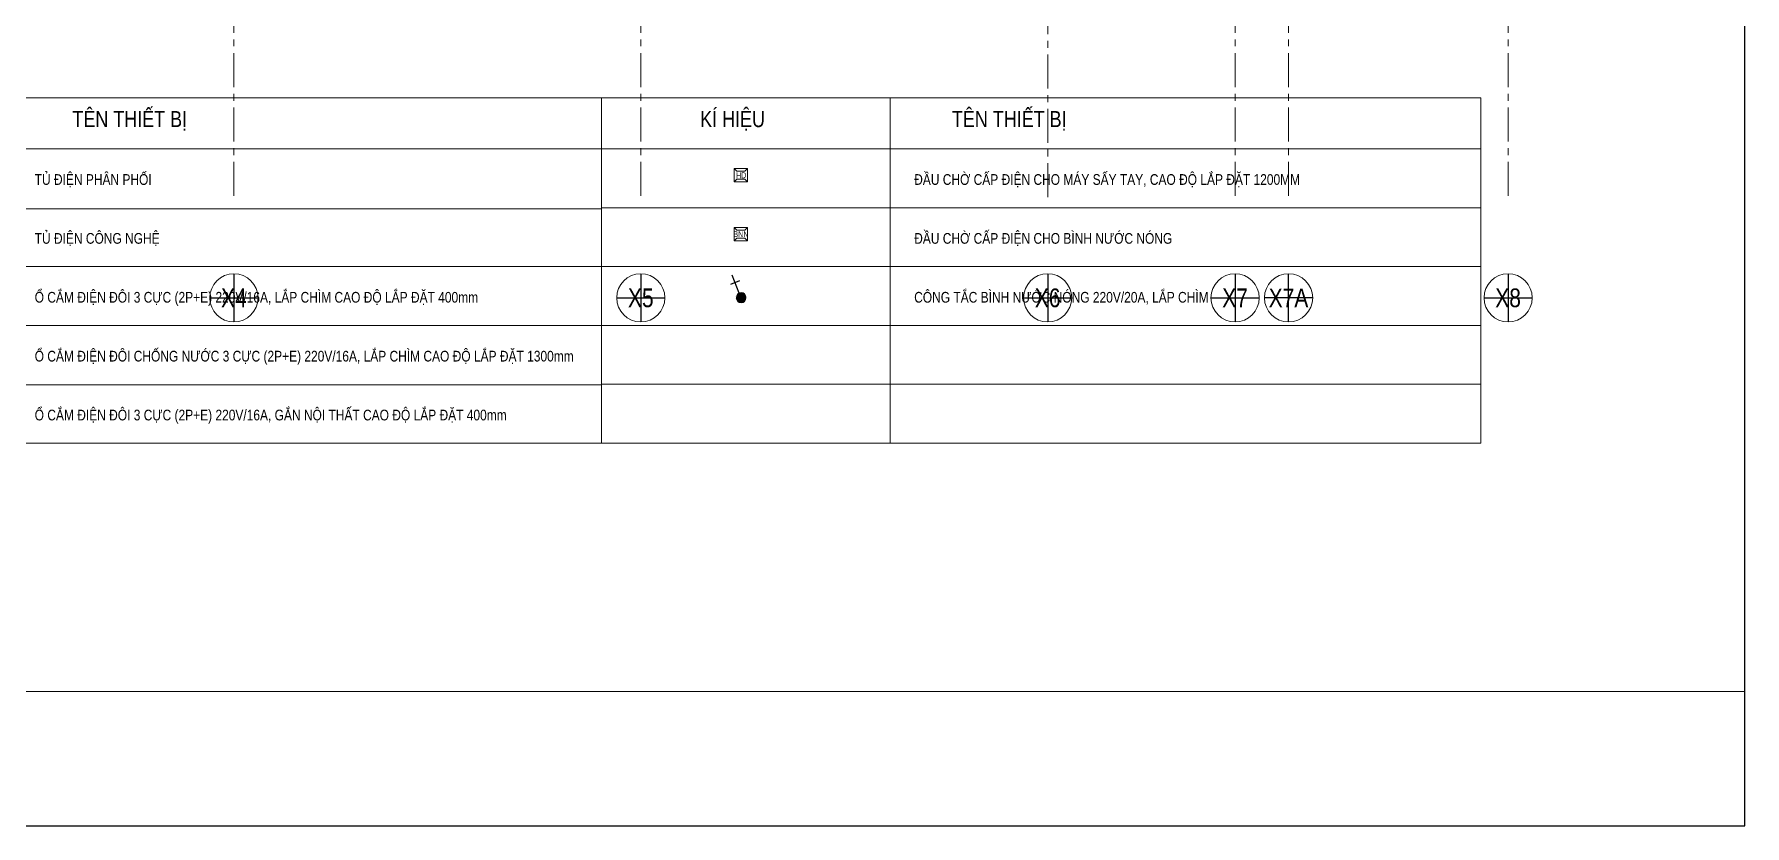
# Model space of a CAD drawing. Header units: millimetres. Extents: x -343543 to 400519, y -115663 to 104219.
# Drawn here: x 12470 to 44421, y -65663 to -50875 of the extents above; entities that cross this region are included whole.
import ezdxf
from ezdxf.enums import TextEntityAlignment as Align
from ezdxf.xclip import XClip

# ---------------------------------------------------------------- set-up
doc = ezdxf.new("R2010")
doc.units = ezdxf.units.MM
doc.header["$XCLIPFRAME"] = 0
doc.linetypes.add('XREF MAT BANG TUONG XAY$0$CENTER', pattern=[50.8, 31.75, -6.35, 6.35, -6.35])
doc.layers.get('0').update_dxf_attribs({"color": 231, "lineweight": 0})
doc.layers.get('DefPoints').update_dxf_attribs({"color": 191})
for name, color, linetype, lineweight in [('04. Xref_KyHieuChung$0$1-INNO-E-Socket', 4, 'Continuous', 5), ('A-SYMBOLS', 10, 'Continuous', 13), ('XREF MAT BANG TUONG XAY$0$00.xref_IKIGAI_Truc$0$A-SYMBOLS', 8, 'Continuous', 13), ('XREF MAT BANG TUONG XAY$0$A-GRID', 8, 'XREF MAT BANG TUONG XAY$0$CENTER', 15)]:
    doc.layers.add(name, color=color, linetype=linetype, lineweight=lineweight)
doc.layers.add('E-equi', color=50, linetype='Continuous')
doc.layers.add('E-text', color=3, linetype='Continuous')
doc.styles.add('04. Xref_KyHieuChung$0$INNO-Arial', font='arial.ttf')
doc.styles.add('UV-ABC', font='arial.ttf', dxfattribs={"width": 0.75})
doc.styles.add('XREF MAT BANG TUONG XAY$0$00.xref_IKIGAI_Truc$0$VTK_Arial_3.5 mm', font='arial.ttf', dxfattribs={"width": 0.8, "height": 3.5})

# ---------------------------------------------------------------- blocks, each defined once
blk = doc.blocks.new('*U131')
at = {"color": 8}
blk.add_circle((0, 0), 4.5, dxfattribs=at)
at = {"layer": 'DefPoints', "color": 8}
for p, q in [((0, 4.5), (0, -4.5)), ((-4.5, 0), (4.5, 0))]:
    blk.add_line(p, q, dxfattribs=at)
at = {"color": 8, "style": 'XREF MAT BANG TUONG XAY$0$00.xref_IKIGAI_Truc$0$VTK_Arial_3.5 mm', "width": 0.8}
blk.add_attdef('X12', text='', height=3.5, dxfattribs=at).set_placement((0, 0), align=Align.MIDDLE_CENTER)
blk = doc.blocks.new('XREF MAT BANG TUONG XAY$0$xref_IKIGAI_Cot')
at = {"layer": 'XREF MAT BANG TUONG XAY$0$A-GRID', "color": 8, "ltscale": 20}
for points in [[(23800, -53895), (23800, -27075.6)], [(31400, -53920.7), (31400, -27075.6)], [(34900, -53895), (34900, -27075.6)], [(40000, -53895), (40000, -27075.6)], [(16200, -53895), (16200, -27358.3)], [(35900, -53895), (35900, -39364.6)]]:
    blk.add_lwpolyline(points, dxfattribs=at)
at = {"layer": 'XREF MAT BANG TUONG XAY$0$00.xref_IKIGAI_Truc$0$A-SYMBOLS', "color": 8}
ref = blk.add_blockref('*U131', (16200, -55800), dxfattribs=dict(at, xscale=100, yscale=100, zscale=100))
ref.add_attrib('X12', 'X4', dxfattribs={"layer": '0', "height": 350, "style": 'XREF MAT BANG TUONG XAY$0$00.xref_IKIGAI_Truc$0$VTK_Arial_3.5 mm', "width": 0.8}).set_placement((16200, -55800), align=Align.MIDDLE_CENTER)
ref = blk.add_blockref('*U131', (23800, -55800), dxfattribs=dict(at, xscale=100, yscale=100, zscale=100))
ref.add_attrib('X12', 'X5', dxfattribs={"layer": '0', "height": 350, "style": 'XREF MAT BANG TUONG XAY$0$00.xref_IKIGAI_Truc$0$VTK_Arial_3.5 mm', "width": 0.8}).set_placement((23800, -55800), align=Align.MIDDLE_CENTER)
ref = blk.add_blockref('*U131', (31400, -55800), dxfattribs=dict(at, xscale=100, yscale=100, zscale=100))
ref.add_attrib('X12', 'X6', dxfattribs={"layer": '0', "height": 350, "style": 'XREF MAT BANG TUONG XAY$0$00.xref_IKIGAI_Truc$0$VTK_Arial_3.5 mm', "width": 0.8}).set_placement((31400, -55800), align=Align.MIDDLE_CENTER)
ref = blk.add_blockref('*U131', (34900, -55800), dxfattribs=dict(at, xscale=100, yscale=100, zscale=100))
ref.add_attrib('X12', 'X7', dxfattribs={"layer": '0', "height": 350, "style": 'XREF MAT BANG TUONG XAY$0$00.xref_IKIGAI_Truc$0$VTK_Arial_3.5 mm', "width": 0.8}).set_placement((34900, -55800), align=Align.MIDDLE_CENTER)
ref = blk.add_blockref('*U131', (35900, -55800), dxfattribs=dict(at, xscale=100, yscale=100, zscale=100, rotation=180))
ref.add_attrib('X12', 'X7A', dxfattribs={"layer": '0', "height": 350, "style": 'XREF MAT BANG TUONG XAY$0$00.xref_IKIGAI_Truc$0$VTK_Arial_3.5 mm', "width": 0.8}).set_placement((35898.3, -55801.4), align=Align.MIDDLE_CENTER)
ref = blk.add_blockref('*U131', (40000, -55800), dxfattribs=dict(at, xscale=100, yscale=100, zscale=100))
ref.add_attrib('X12', 'X8', dxfattribs={"layer": '0', "height": 350, "style": 'XREF MAT BANG TUONG XAY$0$00.xref_IKIGAI_Truc$0$VTK_Arial_3.5 mm', "width": 0.8}).set_placement((40000, -55800), align=Align.MIDDLE_CENTER)
blk = doc.blocks.new('01.Xref _MB T1')
at = {"color": 8}
blk.add_lwpolyline([(-4979.15314, -63156.18578), (44420.84686, -63156.18578), (44420.84686, -23156.18578), (-4979.15314, -23156.18578)], close=True, dxfattribs=at)
ref = blk.add_blockref('XREF MAT BANG TUONG XAY$0$xref_IKIGAI_Cot', (-0.00927, -0.00001), dxfattribs=at)
XClip(ref).set_block_clipping_path([(-5181.1494167775, -58156.1251844964), (44638.3275875031, -24933.2650512661)])
blk = doc.blocks.new('*U51')
at = {"layer": '04. Xref_KyHieuChung$0$1-INNO-E-Socket'}
for points in [[(250, 250), (250, 0), (0, 0), (0, 250), (250, 250)], [(0, 250), (50, 200)], [(50, 50), (0, 0)], [(50, 200), (200, 200)], [(50, 50), (200, 50)], [(250, 250), (200, 200)], [(200, 50), (250, 0)]]:
    blk.add_lwpolyline(points, dxfattribs=at)
at = {"layer": '04. Xref_KyHieuChung$0$1-INNO-E-Socket', "style": '04. Xref_KyHieuChung$0$INNO-Arial', "width": 0.7}
blk.add_text('HD', height=110, dxfattribs=at).set_placement((129, 69), align=Align.CENTER)
blk = doc.blocks.new('*U52')
at = {"layer": '04. Xref_KyHieuChung$0$1-INNO-E-Socket'}
for points in [[(250, 250), (250, 0), (0, 0), (0, 250), (250, 250)], [(0, 250), (50, 200)], [(50, 50), (0, 0)], [(50, 200), (200, 200)], [(50, 50), (200, 50)], [(250, 250), (200, 200)], [(200, 50), (250, 0)]]:
    blk.add_lwpolyline(points, dxfattribs=at)
at = {"layer": '04. Xref_KyHieuChung$0$1-INNO-E-Socket', "style": '04. Xref_KyHieuChung$0$INNO-Arial', "width": 0.7}
blk.add_text('BNN', height=110, dxfattribs=at).set_placement((126, 69), align=Align.CENTER)
blk = doc.blocks.new('s22')
at = {"layer": 'E-equi'}
h = blk.add_hatch(dxfattribs=at)
h.set_pattern_fill('ANSI31', color=256, scale=150, style=0)
h.set_pattern_definition([(45, (-975, -625), (-13.25825, 13.25825), [])])
h.paths.add_polyline_path([(75, 0, 1), (-75, 0, 1)])
at = {"layer": 'E-equi', "linetype": 'ByBlock'}
for p, q in [((38, 65), (188, 325)), ((60, 254), (190, 179))]:
    blk.add_line(p, q, dxfattribs=at)
blk.add_circle((0, 0), 75, dxfattribs=at)

msp = doc.modelspace()

# ---------------------------------------------------------------- block references
at = {"layer": 'A-SYMBOLS'}
msp.add_blockref('01.Xref _MB T1', (0, 0), dxfattribs=at)

# ---------------------------------------------------------------- next in the draw order: linework, layer by layer
at = {"color": 235}
for points in [[(6637.1, -52064.3), (39492.6, -52064.3)], [(23064.9, -52064.3), (23064.9, -58515.8)], [(28458.2, -52064.3), (28458.2, -58515.8)], [(39492.6, -52064.3), (39492.6, -58515.8)], [(6637.1, -53015.8), (23064.9, -53015.8)]]:
    msp.add_lwpolyline(points, dxfattribs=at)
at = {"color": 8}
for points in [[(23064.9, -53015.8), (39492.6, -53015.8)], [(6637.1, -54135.3), (23064.9, -54135.3)], [(23064.9, -54115.8), (39492.6, -54115.8)], [(6637.1, -55215.8), (23064.9, -55215.8)], [(23064.9, -55215.8), (39492.6, -55215.8)], [(6637.1, -56315.8), (23064.9, -56315.8)], [(23064.9, -56315.8), (39492.6, -56315.8)], [(6637.1, -57426.8), (23064.9, -57426.8)], [(23064.9, -57415.8), (39492.6, -57415.8)], [(6637.1, -58515.8), (23064.9, -58515.8)], [(23064.9, -58515.8), (39492.6, -58515.8)]]:
    msp.add_lwpolyline(points, dxfattribs=at)
at = {"layer": 'DefPoints'}
msp.add_lwpolyline([(-4979.2, -65662.8), (44420.8, -65662.8), (44420.8, -25662.8), (-4979.2, -25662.8)], close=True, dxfattribs=at)

# ---------------------------------------------------------------- next in the draw order: block references
at = {"layer": '04. Xref_KyHieuChung$0$1-INNO-E-Socket'}
for name, p in [('*U51', (25545.1, -53635)), ('*U52', (25545.1, -54735))]:
    msp.add_blockref(name, p, dxfattribs=at)
at = {"layer": 'E-equi', "xscale": -1.199999999999998, "yscale": 1.199999999999998, "zscale": 1.199999999999998, "rotation": 352.2630850245191}
msp.add_blockref('s22', (25674.9, -55795.9), dxfattribs=at)

# ---------------------------------------------------------------- next in the draw order: texts
at = {"layer": 'E-text', "style": 'UV-ABC', "width": 0.8}
for s, height, p in [('TÊN THIẾT BỊ', 300, (13183.4, -52610.3)), ('KÍ HIỆU', 300, (24908.1, -52610.3)), ('TÊN THIẾT BỊ', 300, (29611.2, -52610.3)), ('TỦ ĐIỆN PHÂN PHỐI', 200, (12478.8, -53689.5)), ('ĐẦU CHỜ CẤP ĐIỆN CHO MÁY SẤY TAY, CAO ĐỘ LẮP ĐẶT 1200MM', 200, (28906.6, -53689.5)), ('TỦ ĐIỆN CÔNG NGHỆ', 200, (12478.8, -54789.5)), ('ĐẦU CHỜ CẤP ĐIỆN CHO BÌNH NƯỚC NÓNG', 200, (28906.6, -54789.5)), ('Ổ CẮM ĐIỆN ĐÔI 3 CỰC (2P+E) 220V/16A, LẮP CHÌM CAO ĐỘ LẮP ĐẶT 400mm', 200, (12478.8, -55889.5)), ('CÔNG TẮC BÌNH NƯỚC NÓNG 220V/20A, LẮP CHÌM', 200, (28906.6, -55889.5)), ('Ổ CẮM ĐIỆN ĐÔI CHỐNG NƯỚC 3 CỰC (2P+E) 220V/16A, LẮP CHÌM CAO ĐỘ LẮP ĐẶT 1300mm', 200, (12478.8, -56989.5)), ('Ổ CẮM ĐIỆN ĐÔI 3 CỰC (2P+E) 220V/16A, GẮN NỘI THẤT CAO ĐỘ LẮP ĐẶT 400mm', 200, (12478.8, -58089.5))]:
    msp.add_text(s, height=height, dxfattribs=at).set_placement(p)

doc.saveas('drawing.dxf')
